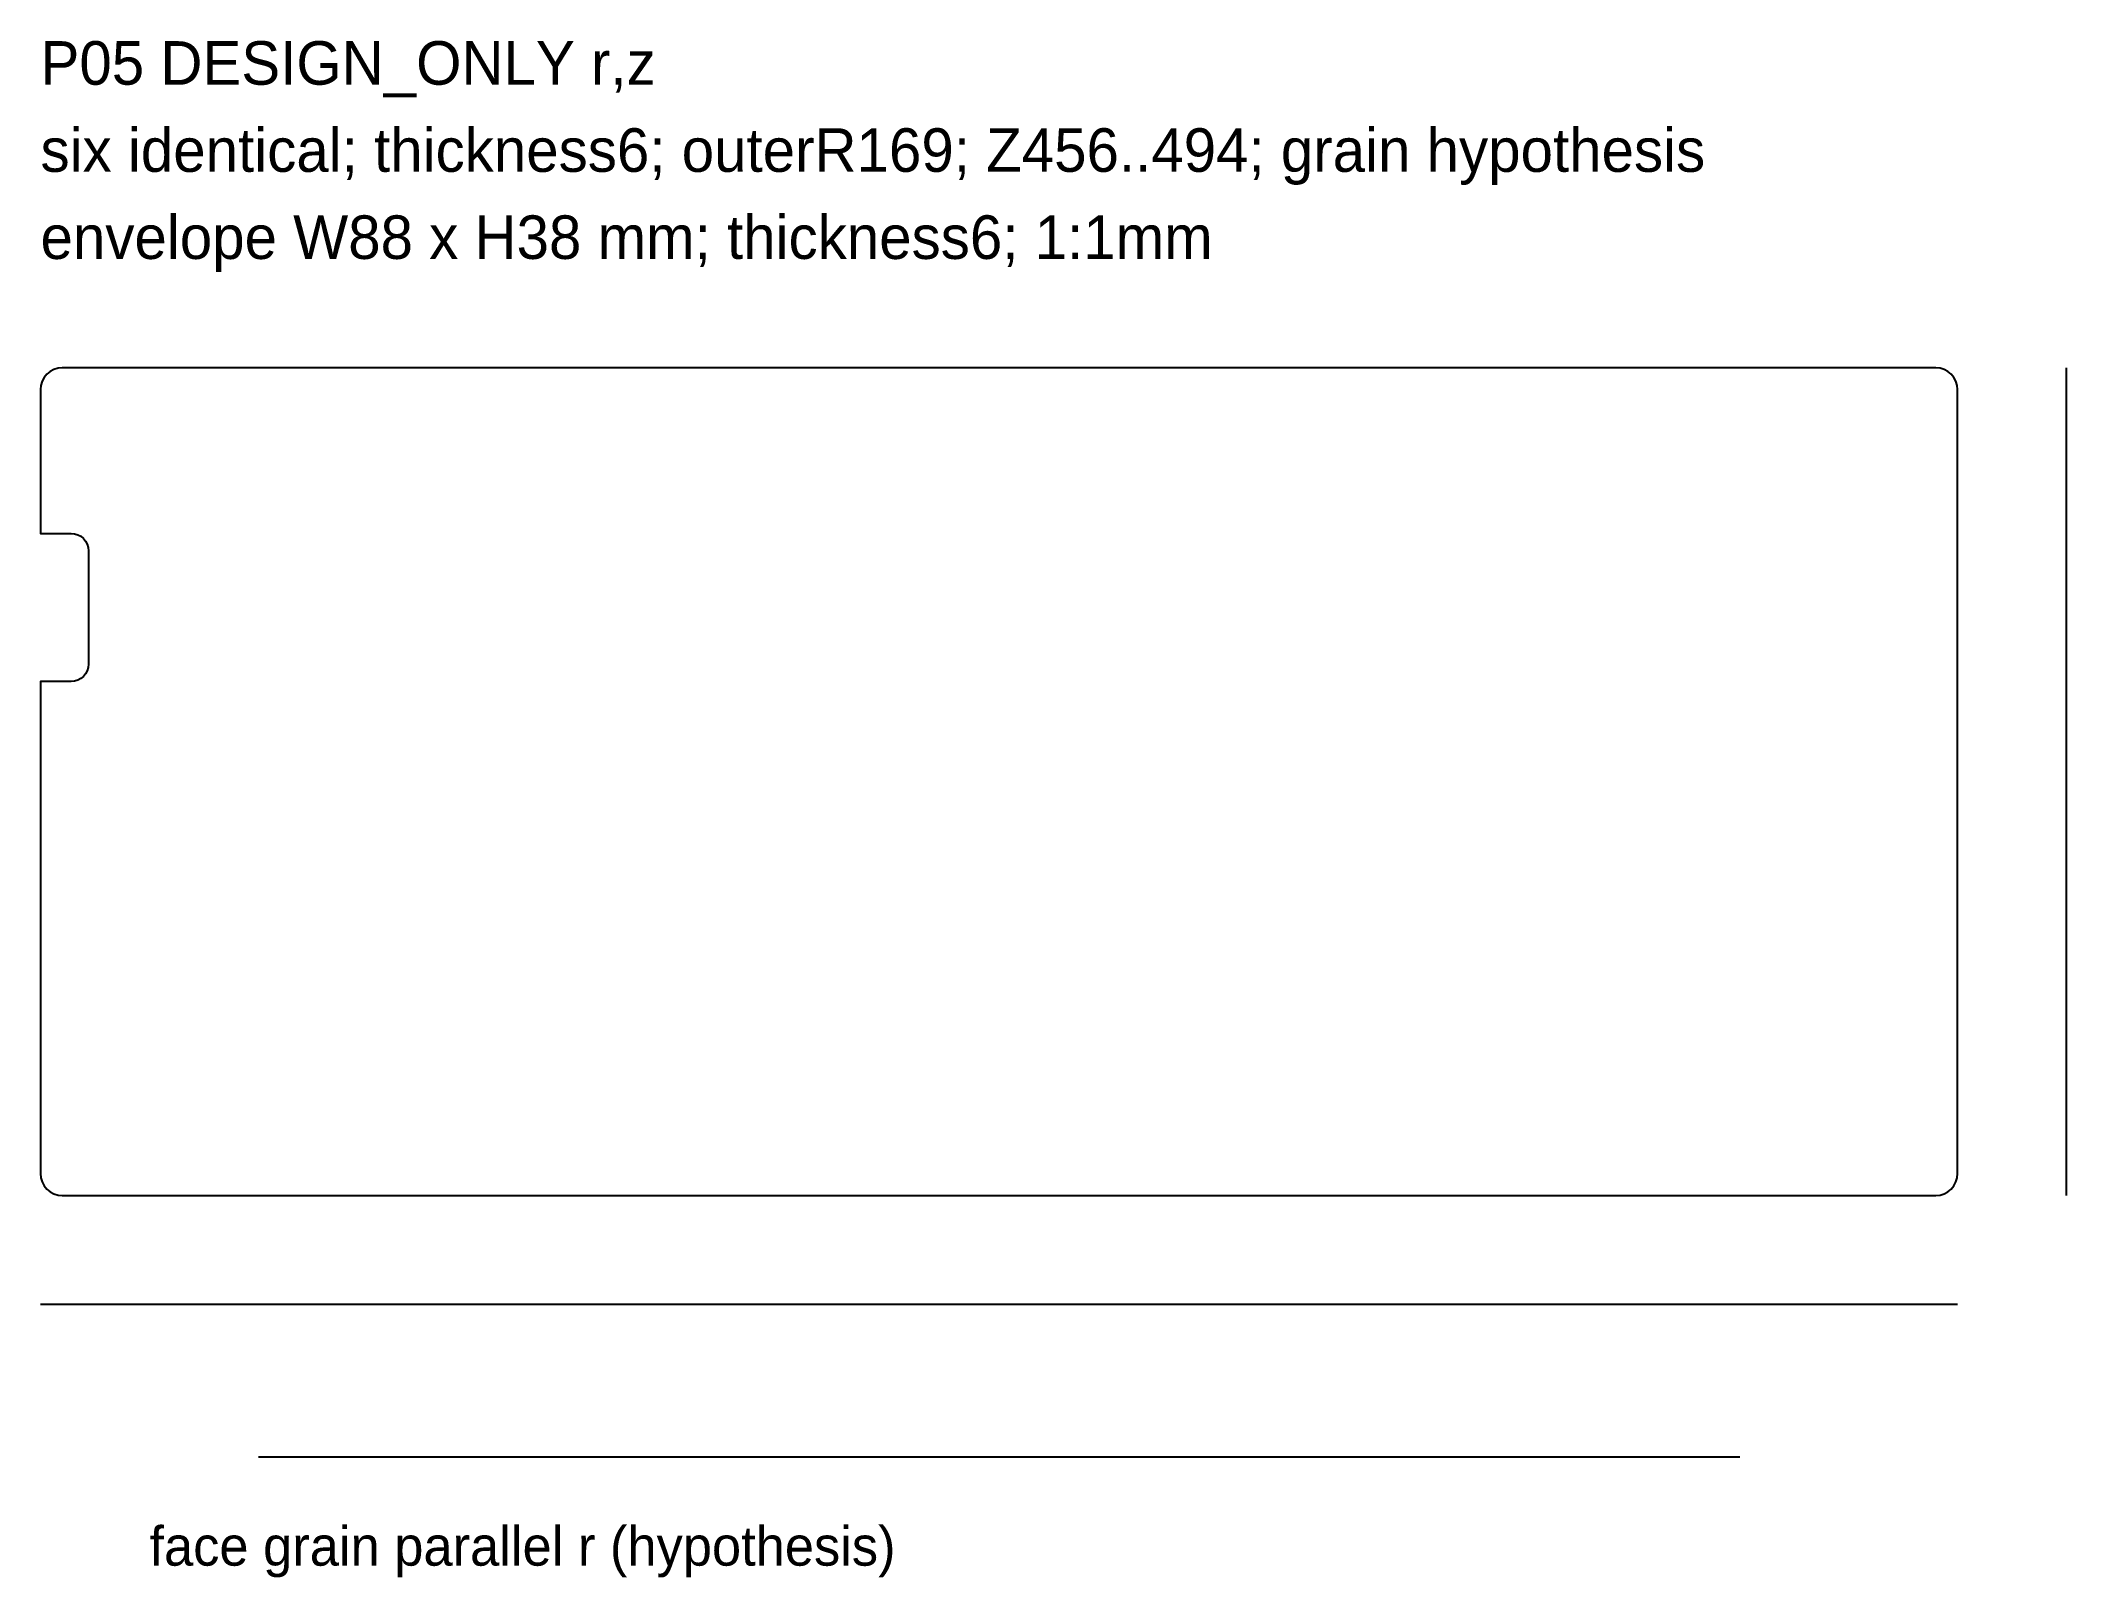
# Model space of a CAD drawing. Header units: millimetres. Extents: x 81 to 174, y 438.5 to 509.
import ezdxf

# ---------------------------------------------------------------- set-up
doc = ezdxf.new("R2010")
doc.units = ezdxf.units.MM
doc.layers.add('CUT_DESIGN_ONLY', color=1, linetype='Continuous')
doc.layers.add('NOT_CUT_DIMENSIONS', color=5, linetype='Continuous')

msp = doc.modelspace()

# ---------------------------------------------------------------- linework, layer by layer
at = {"layer": 'CUT_DESIGN_ONLY'}
msp.add_lwpolyline([(82, 456), (168, 456), (168.19509, 456.019215), (168.382683, 456.07612), (168.55557, 456.16853), (168.707107, 456.292893), (168.83147, 456.44443), (168.92388, 456.617317), (168.980785, 456.80491), (169, 457), (169, 493), (168.980785, 493.19509), (168.92388, 493.382683), (168.83147, 493.55557), (168.707107, 493.707107), (168.55557, 493.83147), (168.382683, 493.92388), (168.19509, 493.980785), (168, 494), (82, 494), (81.80491, 493.980785), (81.617317, 493.92388), (81.44443, 493.83147), (81.292893, 493.707107), (81.16853, 493.55557), (81.07612, 493.382683), (81.019215, 493.19509), (81, 493), (81, 486.4), (82.4, 486.4), (82.556072, 486.384628), (82.706147, 486.339104), (82.844456, 486.265176), (82.965685, 486.165685), (83.065176, 486.044456), (83.139104, 485.906147), (83.184628, 485.756072), (83.2, 485.6), (83.2, 480.4), (83.184628, 480.243928), (83.139104, 480.093853), (83.065176, 479.955544), (82.965685, 479.834315), (82.844456, 479.734824), (82.706147, 479.660896), (82.556072, 479.615372), (82.4, 479.6), (81, 479.6), (81, 457), (81.019215, 456.80491), (81.07612, 456.617317), (81.16853, 456.44443), (81.292893, 456.292893), (81.44443, 456.16853), (81.617317, 456.07612), (81.80491, 456.019215)], close=True, dxfattribs=at)
at = {"layer": 'NOT_CUT_DIMENSIONS'}
for p, q in [((174, 456), (174, 494)), ((81, 451), (169, 451)), ((91, 444), (159, 444))]:
    msp.add_line(p, q, dxfattribs=at)

# ---------------------------------------------------------------- texts
for s, height, p in [('P05 DESIGN_ONLY r,z', 2, (81, 507)), ('six identical; thickness6; outerR169; Z456..494; grain hypothesis', 2, (81, 503)), ('envelope W88 x H38 mm; thickness6; 1:1mm', 2, (81, 499)), ('face grain parallel r (hypothesis)', 1.8, (86, 439))]:
    msp.add_text(s, height=height, dxfattribs=at).set_placement(p)

doc.saveas('drawing.dxf')
